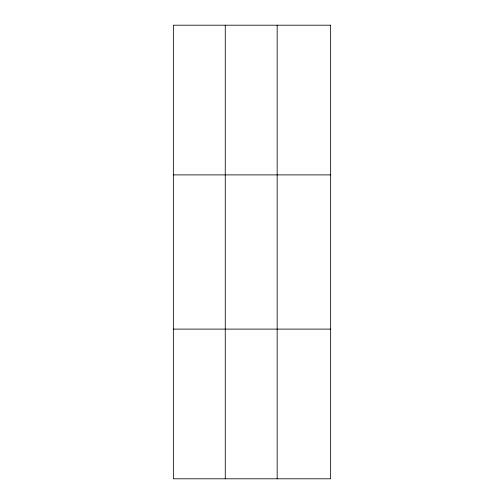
<?xml version="1.0" encoding="UTF-8"?>
<svg xmlns="http://www.w3.org/2000/svg" width="504" height="504" viewBox="0 0 504 504"><rect width="100%" height="100%" fill="white"/><g stroke="black" fill="none" stroke-linecap="round" stroke-linejoin="round"><path stroke-width="0.76" d="M225.257 25.2L225.257 478.8M277.168 25.2L277.168 478.8M173.351 174.888L330.649 174.888M173.351 329.112L330.649 329.112M330.649 25.2L330.649 478.8L173.351 478.8L173.351 25.2L330.649 25.2"/></g></svg>
